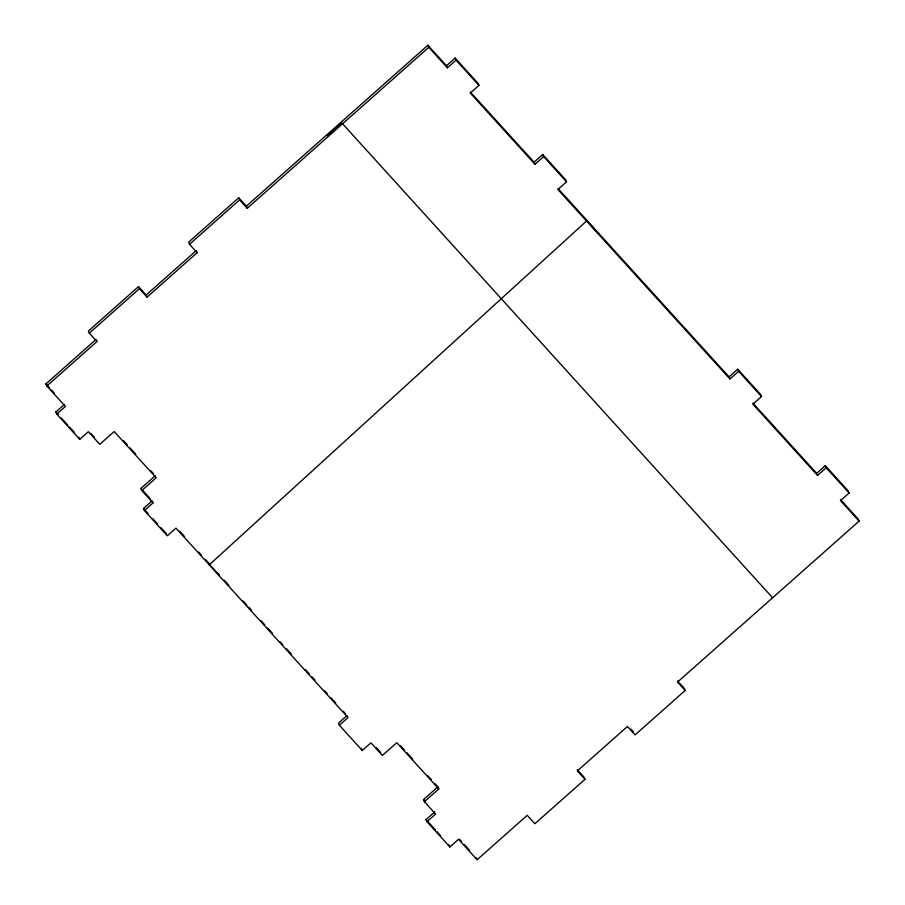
<?xml version="1.0" encoding="UTF-8"?>
<svg xmlns="http://www.w3.org/2000/svg" width="905" height="905" viewBox="0 0 905 905"><rect width="100%" height="100%" fill="white"/><g stroke="black" fill="none" stroke-linecap="round" stroke-linejoin="round"><path stroke-width="1.36" d="M146.135 295.041L196.238 250.617L197.143 252.71L147.04 297.134L146.135 295.041L138.499 286.625L88.385 331.049L89.301 333.142L96.937 341.558L46.834 385.983L65.42 406.447L56.777 414.105L79.697 439.344L88.339 431.685L99.799 444.298L114.2 431.538L156.203 477.783L141.802 490.555L153.024 502.897L144.381 510.556L167.301 535.794L175.943 528.135L348.018 717.597L339.375 725.256L362.294 750.494L370.926 742.835L382.385 755.449L396.786 742.677L438.801 788.934L424.4 801.706L435.61 814.048L426.968 821.706L449.887 846.944L458.53 839.286L477.116 859.75L527.23 815.326L534.866 823.742L584.969 779.318L584.064 777.214L577.277 769.736M246.341 206.193L427.884 45.25L428.789 47.343L247.257 208.297L246.341 206.193L238.705 197.776L188.602 242.201L189.507 244.305L197.143 252.71M89.301 333.142L139.404 288.729L138.499 286.625M189.507 244.305L239.61 199.881L238.705 197.776M46.834 385.983L45.917 383.878L96.032 339.454L96.937 341.558M56.777 414.105L55.872 412.013L64.515 404.354M455.113 58.056L456.018 60.16L447.375 67.818L446.47 65.714L455.113 58.056L478.032 83.294L478.937 85.387L470.295 93.045L534.979 164.269L543.611 156.61L542.706 154.506L534.074 162.165L534.979 164.269M141.802 490.555L140.897 488.451L155.298 475.691M144.381 510.556L143.476 508.463L152.108 500.804L153.024 502.897M542.706 154.506L565.625 179.744L566.53 181.848L557.899 189.507L729.973 378.969L738.604 371.31L737.699 369.206L729.057 376.865L729.973 378.969M347.101 715.493L338.47 723.152L339.375 725.256M737.699 369.206L760.619 394.444L761.524 396.537L752.892 404.196L817.566 475.419L826.208 467.761L825.303 465.656L816.661 473.315L817.566 475.419M424.4 801.706L423.495 799.601L437.884 786.841L435.09 783.753M426.968 821.706L426.063 819.613L434.705 811.955M825.303 465.656L848.223 490.895L849.128 492.987L840.485 500.646L859.083 521.122L677.528 682.076L685.164 690.492L635.072 734.894L627.437 726.489L577.333 770.902L584.969 779.318M456.018 60.16L478.937 85.387M543.611 156.61L566.53 181.848M738.604 371.31L761.524 396.537M826.208 467.761L849.128 492.987M427.884 45.25L446.47 65.714M470.329 91.982L534.074 162.165M557.933 188.444L729.057 376.865M752.915 403.132L816.661 473.315M840.507 499.571L858.166 519.018L859.083 521.122M428.789 47.343L447.375 67.818M772.61 597.786L341.875 122.99L327.429 135.807L326.954 134.721M677.472 680.911L684.259 688.388L685.164 690.492M239.61 199.881L247.257 208.297M630.774 729.057L633.319 731.862M139.404 288.729L147.04 297.134M123.555 440.746L127.288 444.853M130.094 447.941L135.693 454.106M150.626 470.555L153.431 473.632M400.553 745.72L404.286 749.838M407.08 752.915L412.68 759.08M427.624 775.528L431.357 779.646M45.917 383.878L49.639 387.974M51.495 390.021L54.289 393.087M90.953 433.461L94.482 437.353M140.897 488.451L150.241 498.746M179.756 531.235L184.484 536.45M198.659 552.061L201.498 555.184M205.277 559.347L209.066 563.51M217.573 572.876L219.463 574.958M224.191 580.162L228.92 585.365M243.094 600.988L246.884 605.151M248.773 607.232L251.613 610.355M261.07 620.762L264.848 624.925M267.688 628.047L272.405 633.251M279.973 641.588L282.812 644.711M286.591 648.874L291.32 654.077M305.505 669.689L309.284 673.852M312.123 676.974L314.963 680.108M324.409 690.515L327.248 693.637M331.026 697.8L335.755 703.004M343.323 711.33L345.212 713.412M376.197 747.53L380.598 752.383M423.495 799.601L425.361 801.66M459.48 839.229L461.335 841.277M464.129 844.342L469.706 850.485M217.098 572.91L208.829 563.815L209.27 564.833L586.531 221.035L586.089 220.017L599.053 234.282L598.578 233.207M55.872 412.013L58.621 415.033M61.37 418.065L67.796 425.135M69.628 427.149L74.21 432.194M143.476 508.463L148.058 513.508M152.64 518.554L157.221 523.599M160.886 527.638L166.396 533.69M426.063 819.613L435.237 829.704M437.07 831.718L440.735 835.756M476.211 857.657L477.116 859.75M437.884 786.841L438.801 788.934M448.982 844.84L449.887 846.944M361.389 748.39L362.294 750.494M78.792 437.239L79.697 439.344"/></g></svg>
